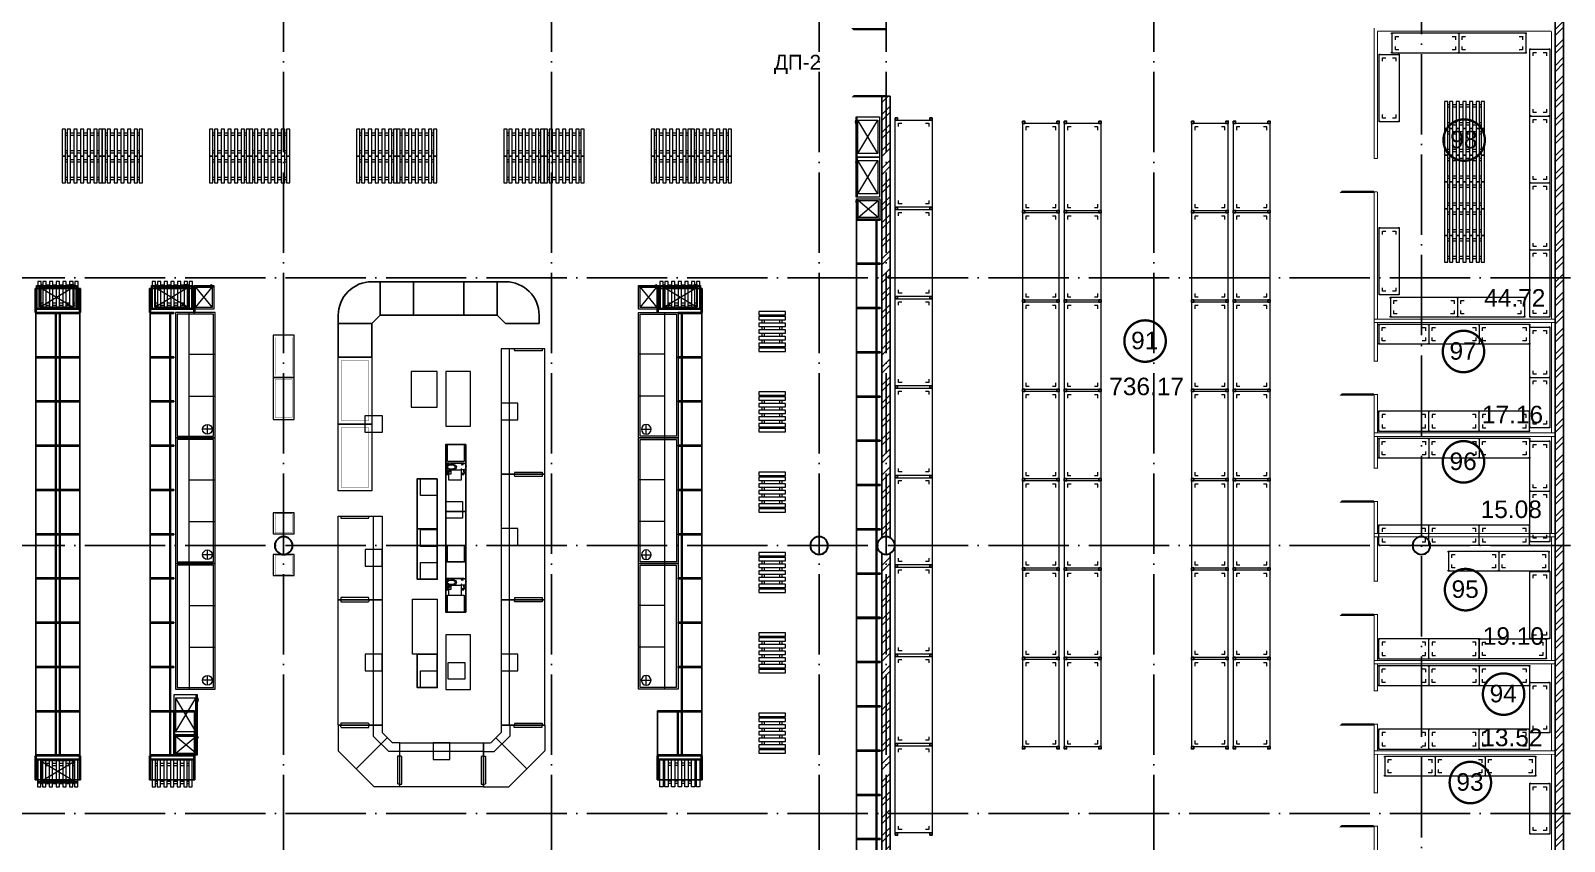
# Model space of a CAD drawing. Extents: x -4497 to 351150, y -50 to 322254.
# Drawn here: x 117209 to 163039, y 133254 to 157471 of the extents above; entities that cross this region are included whole.
import ezdxf
from ezdxf.enums import TextEntityAlignment as Align

# ---------------------------------------------------------------- set-up
doc = ezdxf.new("R2010")
doc.units = 0
doc.header["$LTSCALE"] = 100
doc.linetypes.add('ACAD_ISO04W100', pattern=[30, 24, -3, 0, -3])
doc.linetypes.add('DASHED', pattern=[19.05, 12.7, -6.35])
doc.layers.get('0').update_dxf_attribs({"linetype": 'CONTINUOUS'})
for name, color, linetype in [('axis', 40, 'CONTINUOUS'), ('brick', 12, 'CONTINUOUS'), ('COLON', 5, 'CONTINUOUS'), ('COOL', 4, 'CONTINUOUS'), ('DOORS', 8, 'CONTINUOUS'), ('DRAW', 255, 'CONTINUOUS'), ('EEE', 7, 'CONTINUOUS'), ('furn2', 252, 'CONTINUOUS'), ('production', 30, 'CONTINUOUS'), ('S', 2, 'CONTINUOUS'), ('Sanitary', 150, 'CONTINUOUS'), ('TEXT', 2, 'CONTINUOUS')]:
    doc.layers.add(name, color=color, linetype=linetype)
doc.layers.add('equipment', color=8, linetype='CONTINUOUS', lineweight=0)
doc.layers.add('refr', color=150, linetype='CONTINUOUS', lineweight=15)
doc.layers.add('OBORUD', color=7, linetype='CONTINUOUS', true_color=0x83639d)
doc.styles.add('ARIEL-17.5', font='arial.ttf', dxfattribs={"height": 15})
doc.styles.add('GENERATED_STYLE_1', font='arial.ttf')
pattern_1 = [(45, (-3600, 82000), (-269.4077, 269.4077), []), (45, (-3420.4, 82000), (-269.4077, 269.4077), [])]

# ---------------------------------------------------------------- blocks, each defined once
blk = doc.blocks.new('sklad 1500x600')
at = {"layer": 'furn2', "lineweight": 9}
for p, q in [((10, 570), (10, 30)), ((10, 570), (10, 30)), ((20, 600), (1500, 600)), ((110, 500), (210, 500)), ((110, 399), (110, 499)), ((1310, 500), (1410, 500)), ((1410, 501), (1410, 400)), ((1510, 570), (1510, 30)), ((110, 100), (110, 200)), ((210, 100), (110, 100)), ((1410, 100), (1308, 100)), ((1410, 199), (1410, 100)), ((1500, 0), (20, 0))]:
    blk.add_line(p, q, dxfattribs=at)
for points in [[(20, 600), (20, 570), (0, 570), (0, 600), (20, 600)], [(1520, 600), (1520, 570), (1500, 570), (1500, 600), (1520, 600)], [(20, 30), (20, 0), (0, 0), (0, 30), (20, 30)], [(1520, 30), (1520, 0), (1500, 0), (1500, 30), (1520, 30)]]:
    blk.add_lwpolyline(points, dxfattribs=at)
blk = doc.blocks.new('sklad 2000x600')
at = {"layer": 'furn2', "lineweight": 9}
for p, q in [((10, 570), (10, 30)), ((10, 570), (10, 30)), ((20, 600), (2000, 600)), ((110, 500), (210, 500)), ((110, 399), (110, 499)), ((1810, 500), (1910, 500)), ((1910, 501), (1910, 400)), ((2010, 570), (2010, 30)), ((2000, 0), (20, 0)), ((110, 100), (110, 200)), ((210, 100), (110, 100)), ((1910, 100), (1808, 100)), ((1910, 199), (1910, 100))]:
    blk.add_line(p, q, dxfattribs=at)
for points in [[(20, 600), (20, 570), (0, 570), (0, 600), (20, 600)], [(2020, 600), (2020, 570), (2000, 570), (2000, 600), (2020, 600)], [(20, 30), (20, 0), (0, 0), (0, 30), (20, 30)], [(2020, 30), (2020, 0), (2000, 0), (2000, 30), (2020, 30)]]:
    blk.add_lwpolyline(points, dxfattribs=at)
blk = doc.blocks.new('Pallete 120-80')
at = {"layer": 'furn2', "color": 0, "linetype": 'ByBlock', "lineweight": 0, "ltscale": 1000}
for p, q in [((-50, 757), (-50, -43)), ((50, 757), (-50, 757)), ((50, -43), (50, 757)), ((100, 657), (50, 657)), ((100, 587), (50, 587)), ((100, 757), (100, -43)), ((200, 757), (100, 757)), ((200, -43), (200, 757)), ((300, 657), (200, 657)), ((300, 587), (200, 587)), ((300, 757), (300, -43)), ((400, 757), (300, 757)), ((400, -43), (400, 757)), ((500, 657), (400, 657)), ((500, 587), (400, 587)), ((500, 757), (500, -43)), ((600, 757), (500, 757)), ((600, -43), (600, 757)), ((700, 657), (600, 657)), ((700, 587), (600, 587)), ((700, 757), (700, -43)), ((800, 757), (700, 757)), ((800, -43), (800, 757)), ((900, 657), (800, 657)), ((900, 587), (800, 587)), ((900, 757), (900, -43)), ((1000, 757), (900, 757)), ((1000, -43), (1000, 757)), ((1050, 657), (1000, 657)), ((1050, 587), (1000, 587)), ((1050, 757), (1050, -43)), ((1150, 757), (1050, 757)), ((1150, -43), (1150, 757)), ((100, 127), (50, 127)), ((100, 57), (50, 57)), ((300, 127), (200, 127)), ((300, 57), (200, 57)), ((500, 127), (400, 127)), ((500, 57), (400, 57)), ((700, 127), (600, 127)), ((700, 57), (600, 57)), ((900, 127), (800, 127)), ((900, 57), (800, 57)), ((1050, 127), (1000, 127)), ((1050, 57), (1000, 57)), ((-50, -43), (50, -43)), ((100, -43), (200, -43)), ((300, -43), (400, -43)), ((500, -43), (600, -43)), ((700, -43), (800, -43)), ((900, -43), (1000, -43)), ((1050, -43), (1150, -43))]:
    blk.add_line(p, q, dxfattribs=at)
blk = doc.blocks.new('Cкладський стелаж 2600х1100')
at = {"layer": 'furn2', "lineweight": 9}
for p, q in [((70, 1100), (2670, 1100)), ((70, 0), (70, 1100)), ((170, 1000), (270, 1000)), ((170, 899), (170, 999)), ((2482, 1000), (2582, 1000)), ((2582, 1001), (2582, 900)), ((2670, 1100), (2670, 0)), ((2670, 0), (70, 0)), ((170, 100), (170, 200)), ((270, 100), (170, 100)), ((2582, 100), (2480, 100)), ((2582, 199), (2582, 100))]:
    blk.add_line(p, q, dxfattribs=at)
at = {"layer": 'furn2'}
for points in [[(0, 1100), (70, 1100), (70, 1030), (0, 1030)], [(2670, 1100), (2740, 1100), (2740, 1030), (2670, 1030)], [(0, 70), (70, 70), (70, 0), (0, 0)], [(2670, 70), (2740, 70), (2740, 0), (2670, 0)]]:
    blk.add_lwpolyline(points, close=True, dxfattribs=at)
blk = doc.blocks.new('F_ref_375-118')
at = {"layer": 'refr', "linetype": 'ByBlock'}
for p, q in [((3749, 1179), (-1, 1179)), ((-1, 1179), (-1, -1)), ((3749, -1), (3749, 1179)), ((3749, 779), (-1, 779)), ((1249, 779), (1249, -1)), ((2499, 779), (2499, -1)), ((114, 228), (404, 228)), ((259, 83), (259, 373)), ((-1, -1), (3749, -1))]:
    blk.add_line(p, q, dxfattribs=at)
blk.add_lwpolyline([(49, 49), (3699, 49), (3699, 1129), (49, 1129)], close=True, dxfattribs=at)
blk.add_circle((259, 228), 145, dxfattribs=at)
blk = doc.blocks.new('Колумб 01 1330х610')
at = {"layer": 'furn2', "color": 7}
for p, q in [((0, -710), (0, 0)), ((0, 0), (30, 0)), ((30, 0), (30, -710)), ((1322, -710), (1322, 0)), ((1322, 0), (1352, 0)), ((1352, 0), (1352, -710)), ((15, -100), (15, -610)), ((15, -120), (1345, -120)), ((1337, -100), (1337, -610)), ((1352, -710), (1352, -10)), ((0, -710), (1352, -710))]:
    blk.add_line(p, q, dxfattribs=at)
at = {"layer": 'furn2', "color": 0, "lineweight": 0}
blk.add_line((1352, -100), (0, -100), dxfattribs=at)
at = {"layer": 'furn2', "color": 7}
blk.add_lwpolyline([(0, -100), (15, -610), (30, -100), (1322, -100), (1337, -610), (1352, -100)], dxfattribs=at)
blk = doc.blocks.new('Колумб 01 1330х1320')
at = {"layer": 'furn2', "color": 7}
for p, q in [((0, 0), (1352, 0)), ((1322, 0), (1322, -700)), ((1352, -710), (1352, 0)), ((1352, 0), (1352, -700)), ((0, 0), (0, -700)), ((15, -610), (15, -100)), ((30, -710), (30, 0)), ((1337, -610), (1337, -100)), ((0, -610), (30, -610)), ((0, -610), (1352, -610)), ((0, -1320), (0, -620)), ((0, -710), (1352, -710)), ((0, -710), (30, -710)), ((15, -590), (1337, -590)), ((15, -710), (15, -1220)), ((15, -730), (1337, -730)), ((30, -610), (30, -1320)), ((1322, -610), (1352, -610)), ((1322, -610), (1352, -610)), ((1322, -1320), (1322, -620)), ((1322, -710), (1352, -710)), ((1322, -710), (1352, -710)), ((1337, -710), (1337, -1220)), ((1352, -610), (1352, -1320)), ((1352, -1320), (1352, -620)), ((0, -1320), (1352, -1320))]:
    blk.add_line(p, q, dxfattribs=at)
blk.add_lwpolyline([(30, -610), (15, -100), (0, -610), (0, -710), (15, -1220), (30, -710), (1322, -710), (1337, -1220), (1352, -710), (1352, -610), (1337, -100), (1322, -610)], dxfattribs=at)
blk = doc.blocks.new('Carier (Зовнішній угол)')
at = {"layer": 'refr'}
for p, q in [((-463, 463), (75, 1001)), ((836, 1001), (75, 1001)), ((836, 1001), (836, -309)), ((-463, 463), (-1002, -75)), ((-463, 463), (463, -463)), ((770, 85), (770, 910)), ((836, 85), (770, 85)), ((-1002, -836), (-1002, -75)), ((48, -510), (510, -49)), ((308, -618), (617, -309)), ((836, -49), (510, -49)), ((836, -309), (618, -309)), ((-1002, -836), (308, -836)), ((-911, -769), (-85, -769)), ((-85, -769), (-85, -836)), ((48, -836), (48, -510)), ((308, -836), (308, -618))]:
    blk.add_line(p, q, dxfattribs=at)
for centre, radius, start, end in [((834, 783), 142, 89.0906, 116.8114), ((-784, -834), 143, 153.1997, 181.1152)]:
    blk.add_arc(centre, radius, start, end, dxfattribs=at)
blk = doc.blocks.new('Акваріум 1250х1250 арт.1000х1000')
at = {"layer": 'Sanitary'}
for p, q in [((0, 0), (250, 250)), ((0, -1000), (0, 0)), ((250, 250), (1250, 250)), ((1250, 0), (1250, 250)), ((0, -1000), (250, -1000))]:
    blk.add_line(p, q, dxfattribs=at)
blk.add_arc((250, 0), 1000, 270, 0, dxfattribs=at)
blk = doc.blocks.new('Table_ice_2-1m')
at = {"color": 0, "linetype": 'ByBlock'}
blk.add_lwpolyline([(-500, 0), (500, 0), (500, 2000), (-500, 2000)], close=True, dxfattribs=at)
at = {"color": 0, "linetype": 'DASHED', "ltscale": 5, "const_width": 10}
blk.add_lwpolyline([(-400, 100), (400, 100), (400, 1900), (-400, 1900)], close=True, dxfattribs=at)
blk = doc.blocks.new('Carier (3750)')
at = {"layer": 'refr'}
for p, q in [((107, 3750), (0, 3750)), ((0, 3750), (0, 3750)), ((0, 3750), (0, 0)), ((76, 3688), (76, 3750)), ((901, 3688), (76, 3688)), ((1310, 3750), (107, 3750)), ((1052, 3750), (1052, 0)), ((1310, 0), (1310, 3750)), ((0, 0), (1310, 0)), ((76, 0), (76, 67)), ((76, 67), (901, 67))]:
    blk.add_line(p, q, dxfattribs=at)
for centre, start, end in [((774, 3752), 333.1886, 359.0906), ((774, 2), 359.0906, 26.8114)]:
    blk.add_arc(centre, 142, start, end, dxfattribs=at)
blk = doc.blocks.new('Carier (2500)')
at = {"layer": 'refr'}
for p, q in [((0, 0), (0, 1310)), ((0, 1310), (2499, 1310)), ((2499, 1052), (0, 1052)), ((2499, 1310), (2499, 107)), ((67, 77), (67, 903)), ((2437, 901), (2437, 76)), ((0, 77), (67, 77)), ((2437, 76), (2499, 76)), ((2499, 107), (2499, 0)), ((2499, 0), (2499, 0)), ((2499, 0), (0, 0))]:
    blk.add_line(p, q, dxfattribs=at)
for centre, start, end in [((2, 776), 63.1886, 90.9094), ((2501, 774), 90.9094, 116.8114)]:
    blk.add_arc(centre, 142, start, end, dxfattribs=at)
blk = doc.blocks.new('Акваріум 1000х1000')
at = {"layer": 'Sanitary'}
for p, q in [((1000, 1000), (0, 1000)), ((0, 1000), (0, 0)), ((1000, 0), (1000, 1000)), ((0, 0), (1000, 0))]:
    blk.add_line(p, q, dxfattribs=at)
blk = doc.blocks.new('Стіл виробничий 2000х600х850')
at = {"layer": 'production', "color": 11}
blk.add_lwpolyline([(2000, -300), (0, -300), (0, 300), (2000, 300)], close=True, dxfattribs=at)
blk = doc.blocks.new('Стіл виробничий 1500х600х850')
at = {"layer": 'production', "color": 11}
blk.add_lwpolyline([(1500, -300), (0, -300), (0, 300), (1500, 300)], close=True, dxfattribs=at)
blk = doc.blocks.new('Стіл виробничий 1000х600х850')
at = {"layer": 'production', "color": 11}
blk.add_lwpolyline([(1000, -300), (0, -300), (0, 300), (1000, 300)], close=True, dxfattribs=at)
blk = doc.blocks.new('Beer 60-70')
at = {"layer": 'refr', "linetype": 'ByBlock', "lineweight": -2}
for p, q in [((-130, 555), (470, 555)), ((-130, -145), (-130, 555)), ((-80, 505), (420, 505)), ((-80, -95), (-80, 505)), ((420, 505), (420, -95)), ((470, 555), (470, -145)), ((470, -145), (-130, -145)), ((420, -95), (-80, -95))]:
    blk.add_line(p, q, dxfattribs=at)
at = {"layer": 'refr'}
for p, q in [((-129, 522), (469, 522)), ((-80, -93), (420, 505)), ((-80, 505), (420, -93))]:
    blk.add_line(p, q, dxfattribs=at)
at = {"layer": 'refr', "linetype": 'ByBlock', "lineweight": -2}
for centre, radius, start, end in [((394, 537), 40.3, 26.7309, 153.2691), ((394, 515), 54.1, 48.3838, 131.6162)]:
    blk.add_arc(centre, radius, start, end, dxfattribs=at)
blk = doc.blocks.new('A$C125E3969')
at = {"layer": 'equipment', "color": 252, "linetype": 'Continuous', "lineweight": 18}
for points in [[(92842, 37207), (92842, 35567), (93582, 35567), (93582, 37207), (92842, 37207)], [(92892, 35017), (93392, 35017), (93392, 34517), (92892, 34517), (92892, 35017)], [(92092, 33997), (92592, 33997), (92592, 33497), (92092, 33497), (92092, 33997)], [(92892, 32017), (93392, 32017), (93392, 31517), (92892, 31517), (92892, 32017)], [(92092, 31497), (92592, 31497), (92592, 30997), (92092, 30997), (92092, 31497)], [(92592, 30397), (92592, 28757), (91852, 28757), (91852, 30397), (92592, 30397)], [(92892, 30517), (93392, 30517), (93392, 30017), (92892, 30017), (92892, 30517)], [(92842, 29337), (92842, 27697), (93582, 27697), (93582, 29337), (92842, 29337)], [(92092, 28257), (92592, 28257), (92592, 27757), (92092, 27757), (92092, 28257)]]:
    blk.add_lwpolyline(points, dxfattribs=at)
at = {"layer": 'equipment', "color": 252, "linetype": 'Continuous', "lineweight": 18, "elevation": 1}
for points in [[(94495, 35759), (94995, 35759), (94995, 36259), (94495, 36259), (94495, 35759)], [(90440, 35883), (90940, 35883), (90940, 35383), (90440, 35383), (90440, 35883)], [(94495, 32009), (94995, 32009), (94995, 32509), (94495, 32509), (94495, 32009)], [(90440, 31384), (90940, 31384), (90940, 31884), (90440, 31884), (90440, 31384)], [(90440, 28260), (90940, 28260), (90940, 28760), (90440, 28760), (90440, 28260)], [(94495, 28259), (94995, 28259), (94995, 28759), (94495, 28759), (94495, 28259)], [(92467, 25607), (92967, 25607), (92967, 26107), (92467, 26107), (92467, 25607)]]:
    blk.add_lwpolyline(points, dxfattribs=at)
at = {"layer": 'furn2', "color": 14, "linetype": 'Continuous', "lineweight": 18}
for p, q in [((92848, 34351), (92858, 34380)), ((92858, 34380), (92886, 34405)), ((93380, 34464), (92879, 34464)), ((92879, 34464), (92879, 34400)), ((92886, 34405), (92928, 34423)), ((92891, 34349), (92900, 34374)), ((92900, 34374), (92925, 34396)), ((92925, 34396), (92964, 34410)), ((92928, 34423), (92981, 34433)), ((92964, 34410), (93009, 34415)), ((92981, 34433), (93036, 34433)), ((93007, 34457), (93007, 34435)), ((93380, 34457), (93007, 34457)), ((93009, 34415), (93054, 34410)), ((93036, 34433), (93089, 34423)), ((93054, 34410), (93092, 34396)), ((93089, 34423), (93131, 34405)), ((93092, 34396), (93117, 34374)), ((93117, 34374), (93126, 34349)), ((93131, 34405), (93159, 34380)), ((93159, 34380), (93169, 34351)), ((93380, 34457), (93380, 34464)), ((93419, 34457), (93380, 34457)), ((93461, 34367), (93419, 34457)), ((92858, 34323), (92848, 34351)), ((92886, 34298), (92858, 34323)), ((92879, 34303), (92879, 34123)), ((92879, 34123), (92922, 34123)), ((92928, 34280), (92886, 34298)), ((92989, 34242), (92890, 34144)), ((92975, 34242), (92890, 34158)), ((92960, 34242), (92890, 34172)), ((92946, 34242), (92890, 34186)), ((92932, 34242), (92890, 34201)), ((92918, 34242), (92890, 34215)), ((92904, 34242), (92890, 34229)), ((92890, 34136), (92890, 34242)), ((92890, 34242), (92996, 34242)), ((92996, 34242), (92890, 34136)), ((92996, 34136), (92890, 34136)), ((92900, 34323), (92891, 34349)), ((92925, 34301), (92900, 34323)), ((92922, 34256), (92922, 34123)), ((93304, 34256), (92922, 34256)), ((92922, 34123), (92922, 33965)), ((92922, 33965), (93319, 33965)), ((92964, 34287), (92925, 34301)), ((92981, 34270), (92928, 34280)), ((93009, 34282), (92964, 34287)), ((93036, 34270), (92981, 34270)), ((92996, 34242), (92996, 34136)), ((93007, 34268), (93007, 34265)), ((93007, 34265), (93304, 34265)), ((93054, 34287), (93009, 34282)), ((93089, 34280), (93036, 34270)), ((93092, 34301), (93054, 34287)), ((93131, 34298), (93089, 34280)), ((93117, 34323), (93092, 34301)), ((93126, 34349), (93117, 34323)), ((93159, 34323), (93131, 34298)), ((93169, 34351), (93159, 34323)), ((93304, 34297), (93304, 33965)), ((93319, 34297), (93304, 34297)), ((93319, 34123), (93319, 34297)), ((93380, 34265), (93319, 34265)), ((93319, 33965), (93319, 34123)), ((93319, 34123), (93380, 34123)), ((93380, 34199), (93380, 34265)), ((93380, 34265), (93417, 34265)), ((93417, 34199), (93380, 34199)), ((93380, 34123), (93380, 34179)), ((93380, 34179), (93417, 34179)), ((93417, 34265), (93461, 34367)), ((93437, 34219), (93417, 34219)), ((93417, 34219), (93417, 34199)), ((93417, 34179), (93417, 34159)), ((93417, 34159), (93437, 34159)), ((93437, 34159), (93437, 34219)), ((92848, 30905), (92858, 30933)), ((92858, 30876), (92848, 30905)), ((92858, 30933), (92886, 30958)), ((92886, 30851), (92858, 30876)), ((93380, 31017), (92879, 31017)), ((92879, 31017), (92879, 30953)), ((92879, 30856), (92879, 30676)), ((92886, 30958), (92928, 30977)), ((92928, 30833), (92886, 30851)), ((92989, 30796), (92890, 30697)), ((92975, 30796), (92890, 30711)), ((92960, 30796), (92890, 30725)), ((92946, 30796), (92890, 30740)), ((92932, 30796), (92890, 30754)), ((92918, 30796), (92890, 30768)), ((92904, 30796), (92890, 30782)), ((92890, 30690), (92890, 30796)), ((92890, 30796), (92996, 30796)), ((92996, 30796), (92890, 30690)), ((92891, 30902), (92900, 30927)), ((92900, 30876), (92891, 30902)), ((92900, 30927), (92925, 30949)), ((92925, 30855), (92900, 30876)), ((92922, 30809), (92922, 30676)), ((93304, 30809), (92922, 30809)), ((92925, 30949), (92964, 30964)), ((92964, 30840), (92925, 30855)), ((92928, 30977), (92981, 30986)), ((92981, 30823), (92928, 30833)), ((92964, 30964), (93009, 30969)), ((93009, 30835), (92964, 30840)), ((92981, 30986), (93036, 30986)), ((93036, 30823), (92981, 30823)), ((92996, 30796), (92996, 30690)), ((93007, 31010), (93007, 30988)), ((93380, 31010), (93007, 31010)), ((93007, 30822), (93007, 30818)), ((93007, 30818), (93304, 30818)), ((93009, 30969), (93054, 30964)), ((93054, 30840), (93009, 30835)), ((93036, 30986), (93089, 30977)), ((93089, 30833), (93036, 30823)), ((93054, 30964), (93092, 30949)), ((93092, 30855), (93054, 30840)), ((93089, 30977), (93131, 30958)), ((93131, 30851), (93089, 30833)), ((93092, 30949), (93117, 30927)), ((93117, 30876), (93092, 30855)), ((93117, 30927), (93126, 30902)), ((93126, 30902), (93117, 30876)), ((93131, 30958), (93159, 30933)), ((93159, 30876), (93131, 30851)), ((93159, 30933), (93169, 30905)), ((93169, 30905), (93159, 30876)), ((93304, 30850), (93304, 30519)), ((93319, 30850), (93304, 30850)), ((93319, 30676), (93319, 30850)), ((93380, 30818), (93319, 30818)), ((93380, 31010), (93380, 31017)), ((93419, 31010), (93380, 31010)), ((93380, 30752), (93380, 30818)), ((93380, 30818), (93417, 30818)), ((93417, 30752), (93380, 30752)), ((93380, 30676), (93380, 30732)), ((93380, 30732), (93417, 30732)), ((93417, 30818), (93461, 30920)), ((93437, 30772), (93417, 30772)), ((93417, 30772), (93417, 30752)), ((93417, 30732), (93417, 30712)), ((93417, 30712), (93437, 30712)), ((93461, 30920), (93419, 31010)), ((93437, 30712), (93437, 30772)), ((92879, 30676), (92922, 30676)), ((92996, 30690), (92890, 30690)), ((92922, 30676), (92922, 30519)), ((92922, 30519), (93319, 30519)), ((93319, 30519), (93319, 30676)), ((93319, 30676), (93380, 30676))]:
    blk.add_line(p, q, dxfattribs=at)
for centre in [(92909, 34429), (93335, 34429), (92909, 34152), (93335, 34152), (92909, 30982), (92909, 30705), (93335, 30982), (93335, 30705)]:
    blk.add_circle(centre, 21.3, dxfattribs=at)
at = {"layer": 'production', "color": 0, "lineweight": 0}
for points in [[(92842, 33316), (93342, 33316), (93342, 32816), (92842, 32816), (92842, 33316)], [(92092, 32479), (92592, 32479), (92592, 31979), (92092, 31979), (92092, 32479)], [(92918, 28506), (93418, 28506), (93418, 28006), (92918, 28006), (92918, 28506)]]:
    blk.add_lwpolyline(points, dxfattribs=at)
at = {"layer": 'refr'}
blk.add_lwpolyline([(91807, 36132), (92592, 36132), (92592, 37207), (91807, 37207)], close=True, dxfattribs=at)
at = {"layer": 'equipment', "color": 252, "linetype": 'Continuous', "lineweight": 18}
for name, p, rotation in [('Стіл виробничий 2000х600х850', (93142, 35017), 270), ('Стіл виробничий 1500х600х850', (92292, 32497), 90), ('Стіл виробничий 1500х600х850', (93142, 31517), 90), ('Стіл виробничий 1500х600х850', (92292, 30997), 90), ('Стіл виробничий 1500х600х850', (93142, 30017), 90)]:
    blk.add_blockref(name, p, dxfattribs=dict(at, rotation=rotation))
at = {"layer": 'furn2', "color": 0, "lineweight": 0}
for name, p in [('sklad 2000x600', (121110, 46715)), ('sklad 2000x600', (123110, 46715)), ('sklad 2000x600', (121065, 38825)), ('sklad 2000x600', (123065, 38825)), ('sklad 1500x600', (120715, 38015)), ('sklad 1500x600', (122215, 38015)), ('sklad 1500x600', (123715, 38015)), ('sklad 1500x600', (120715, 34615)), ('sklad 1500x600', (122215, 34615)), ('sklad 1500x600', (123715, 34615)), ('sklad 1500x600', (122800, 31235)), ('sklad 1500x600', (124300, 31235)), ('sklad 2000x600', (123715, 28615)), ('sklad 1500x600', (120715, 27815)), ('sklad 1500x600', (122215, 27815)), ('sklad 1500x600', (123715, 27815)), ('Колумб 01 1330х610', (80575, 25717, 1)), ('Колумб 01 1330х610', (83995, 25717, 1)), ('sklad 1500x600', (120896, 25115)), ('sklad 1500x600', (122396, 25115)), ('sklad 1500x600', (123896, 25115))]:
    blk.add_blockref(name, p, dxfattribs=at)
at = {"layer": 'furn2', "color": 0, "lineweight": 0, "rotation": 90}
for name, p in [('sklad 2000x600', (125835, 44825)), ('sklad 2000x600', (121335, 44665)), ('Cкладський стелаж 2600х1100', (107377, 42040)), ('sklad 2000x600', (125835, 42825)), ('sklad 2000x600', (125835, 40825)), ('Cкладський стелаж 2600х1100', (107377, 39370)), ('sklad 2000x600', (121335, 39488)), ('sklad 2000x600', (125835, 38825)), ('Cкладський стелаж 2600х1100', (107377, 36700)), ('Колумб 01 1330х610', (99785, 37615, 3)), ('sklad 1500x600', (125835, 37015)), ('Колумб 01 1330х1320', (80591, 36293, 1)), ('Колумб 01 1330х610', (99785, 36293, 3)), ('Cкладський стелаж 2600х1100', (107377, 34030)), ('sklad 1500x600', (125835, 35515)), ('Колумб 01 1330х1320', (80591, 34971, 1)), ('Колумб 01 1330х610', (99785, 34971, 3)), ('Колумб 01 1330х1320', (80591, 33649, 1)), ('Колумб 01 1330х610', (99785, 33649, 3)), ('sklad 1500x600', (125835, 33615)), ('Cкладський стелаж 2600х1100', (107377, 31360)), ('Колумб 01 1330х1320', (80591, 32327, 1)), ('Колумб 01 1330х610', (99785, 32327, 3)), ('sklad 1500x600', (125835, 32115)), ('Колумб 01 1330х1320', (80591, 31005, 1)), ('Колумб 01 1330х610', (99785, 31005, 3)), ('Cкладський стелаж 2600х1100', (107377, 28690)), ('sklad 2000x600', (125835, 29215)), ('Колумб 01 1330х1320', (80591, 29683, 1)), ('Колумб 01 1330х610', (99785, 29683, 3)), ('Колумб 01 1330х1320', (80591, 28361, 1)), ('Колумб 01 1330х610', (99785, 28361, 3)), ('Cкладський стелаж 2600х1100', (107377, 26020)), ('Колумб 01 1330х1320', (80591, 27039, 1)), ('Колумб 01 1330х610', (99785, 27039, 3)), ('sklad 1500x600', (125835, 26405)), ('Колумб 01 1330х1320', (80591, 25717, 1)), ('Колумб 01 1330х1320', (84011, 25717, 1)), ('Cкладський стелаж 2600х1100', (107377, 23350)), ('sklad 1500x600', (125835, 23381))]:
    blk.add_blockref(name, p, dxfattribs=at)
at = {"layer": 'furn2'}
for p in [(122735, 44508), (122735, 43708), (122735, 42908), (122735, 42108), (122735, 41308), (122735, 40508)]:
    blk.add_blockref('Pallete 120-80', p, dxfattribs=at)
at = {"layer": 'furn2', "color": 0, "lineweight": 0, "xscale": -1}
for name, p, rotation in [('Cкладський стелаж 2600х1100', (111177, 44685), 90), ('Cкладський стелаж 2600х1100', (112427, 44685), 90), ('Cкладський стелаж 2600х1100', (116227, 44685), 90), ('Cкладський стелаж 2600х1100', (117477, 44685), 90), ('Колумб 01 1330х610', (105825, 40404, -1), 270), ('Cкладський стелаж 2600х1100', (111177, 42015), 90), ('Cкладський стелаж 2600х1100', (112427, 42015), 90), ('Cкладський стелаж 2600х1100', (116227, 42015), 90), ('Cкладський стелаж 2600х1100', (117477, 42015), 90), ('Колумб 01 1330х610', (105825, 39082, -1), 270), ('Колумб 01 1330х610', (80575, 38967, 1), 180), ('Колумб 01 1330х610', (83995, 38967, 1), 180), ('Колумб 01 1330х610', (99159, 38967, 3), 180), ('Колумб 01 1330х1320', (80591, 38967, 1), 90), ('Колумб 01 1330х610', (84721, 37615, 1), 270), ('Колумб 01 1330х610', (105825, 37760, -1), 270), ('Cкладський стелаж 2600х1100', (111177, 39345), 90), ('Cкладський стелаж 2600х1100', (112427, 39345), 90), ('Cкладський стелаж 2600х1100', (116227, 39345), 90), ('Cкладський стелаж 2600х1100', (117477, 39345), 90), ('Колумб 01 1330х610', (84721, 36293, 1), 270), ('Колумб 01 1330х610', (105825, 36438, -1), 270), ('Cкладський стелаж 2600х1100', (111177, 36675), 90), ('Cкладський стелаж 2600х1100', (112427, 36675), 90), ('Cкладський стелаж 2600х1100', (116227, 36675), 90), ('Cкладський стелаж 2600х1100', (117477, 36675), 90), ('Колумб 01 1330х610', (84721, 34971, 1), 270), ('Колумб 01 1330х610', (105825, 35116, -1), 270), ('sklad 1500x600', (120715, 36015), 180), ('sklad 1500x600', (122215, 36015), 180), ('sklad 1500x600', (123715, 36015), 180), ('Колумб 01 1330х610', (84721, 33649, 1), 270), ('Колумб 01 1330х610', (105825, 33794, -1), 270), ('Cкладський стелаж 2600х1100', (111177, 34005), 90), ('Cкладський стелаж 2600х1100', (112427, 34005), 90), ('Cкладський стелаж 2600х1100', (116227, 34005), 90), ('Cкладський стелаж 2600х1100', (117477, 34005), 90), ('Колумб 01 1330х610', (84721, 32327, 1), 270), ('Колумб 01 1330х610', (105825, 32472, -1), 270), ('sklad 1500x600', (120715, 32615), 180), ('sklad 1500x600', (122215, 32615), 180), ('sklad 1500x600', (123715, 32615), 180), ('Колумб 01 1330х610', (84721, 31005, 1), 270), ('Колумб 01 1330х610', (105825, 31150, -1), 270), ('Колумб 01 1330х610', (105825, 29828, -1), 270), ('Cкладський стелаж 2600х1100', (111177, 31335), 90), ('Cкладський стелаж 2600х1100', (112427, 31335), 90), ('Cкладський стелаж 2600х1100', (116227, 31335), 90), ('Cкладський стелаж 2600х1100', (117477, 31335), 90), ('Колумб 01 1330х610', (84721, 29683, 1), 270), ('Колумб 01 1330х610', (105825, 28506, -1), 270), ('Колумб 01 1330х610', (84721, 28361, 1), 270), ('sklad 1500x600', (120715, 29215), 180), ('sklad 1500x600', (122215, 29215), 180), ('Колумб 01 1330х610', (105825, 27184, -1), 270), ('Cкладський стелаж 2600х1100', (111177, 28665), 90), ('Cкладський стелаж 2600х1100', (112427, 28665), 90), ('Cкладський стелаж 2600х1100', (116227, 28665), 90), ('Cкладський стелаж 2600х1100', (117477, 28665), 90), ('Колумб 01 1330х610', (84721, 27039, 1), 270), ('Колумб 01 1330х1320', (100495, 25717, 3), 270), ('Колумб 01 1330х610', (105825, 25862, -1), 270), ('sklad 1500x600', (120715, 26515), 180), ('sklad 1500x600', (122215, 26515), 180), ('sklad 1500x600', (123715, 26515), 180), ('Колумб 01 1330х610', (105825, 24540, -1), 270), ('Колумб 01 1330х610', (105825, 23218, -1), 270), ('Колумб 01 1330х610', (105825, 21896, -1), 270)]:
    blk.add_blockref(name, p, dxfattribs=dict(at, rotation=rotation))
at = {"layer": 'furn2'}
for p, rotation in [((82530, 44394, 1), 180), ((83730, 44394, 1), 180), ((86930, 44394, 1), 180), ((88130, 44394, 1), 180), ((91330, 44394, 1), 180), ((92530, 44394, 1), 180), ((95730, 44394, 1), 180), ((96930, 44394, 1), 180), ((100130, 44394, 1), 180), ((101330, 44394, 1), 180), ((82530, 43594, 1), 180), ((83730, 43594, 1), 180), ((86930, 43594, 1), 180), ((88130, 43594, 1), 180), ((91330, 43594, 1), 180), ((92530, 43594, 1), 180), ((95730, 43594, 1), 180), ((96930, 43594, 1), 180), ((100130, 43594, 1), 180), ((101330, 43594, 1), 180), ((81805, 39844, 1), 180), ((85225, 39844, 1), 180), ((100389, 39844, 3), 180), ((102238, 38947, 5), 270), ((102238, 36547, 5), 270), ((102238, 34147, 5), 270), ((102238, 31747, 5), 270), ((102238, 29347, 5), 270), ((102238, 26947, 5), 270), ((81797, 25554, 1), 180), ((85217, 25554, 1), 180)]:
    blk.add_blockref('Pallete 120-80', p, dxfattribs=dict(at, rotation=rotation))
at = {"layer": 'furn2', "color": 0, "lineweight": 0, "xscale": -1}
blk.add_blockref('Колумб 01 1330х610', (100511, 25717, 3), dxfattribs=at)
at = {"layer": 'furn2', "xscale": -1, "rotation": 180}
blk.add_blockref('Pallete 120-80', (99290, 25554, 3), dxfattribs=at)
at = {"layer": 'production', "color": 0, "lineweight": 0, "rotation": 90}
blk.add_blockref('Стіл виробничий 1000х600х850', (92292, 27757), dxfattribs=at)
at = {"layer": 'refr'}
for name, p, xscale, rotation in [('Beer 60-70', (105660, 43870, -4), 2, 90), ('Beer 60-70', (105665, 42670, -4), 2, 90), ('F_ref_375-118', (98606, 35218, 3), -1, 270), ('Table_ice_2-1m', (90133, 37633, 1), -1, 180), ('Table_ice_2-1m', (90133, 35633, 1), -1, 180), ('F_ref_375-118', (98606, 31468, 3), -1, 270), ('F_ref_375-118', (98605, 27717, 3), -1, 270), ('Beer 60-70', (84866, 26607, 1), -2, 270), ('Beer 60-70', (84866, 25877, 1), -1, 270), ('Beer 60-70', (80911, 25472, 1), -2, 180)]:
    blk.add_blockref(name, p, dxfattribs=dict(at, xscale=xscale, rotation=rotation))
at = {"layer": 'refr', "rotation": 90}
for name, p in [('Beer 60-70', (105670, 41886, -1)), ('F_ref_375-118', (85950, 35218, 1)), ('F_ref_375-118', (85950, 31468, 1)), ('F_ref_375-118', (85951, 27717, 1))]:
    blk.add_blockref(name, p, dxfattribs=at)
at = {"layer": 'refr', "color": 94, "lineweight": 0}
for name, p, rotation in [('Акваріум 1250х1250 арт.1000х1000', (90883, 38883, 1), 180), ('Акваріум 1000х1000', (90633, 37633, 1), 90), ('Carier (3750)', (95805, 37884, 1), 180), ('Carier (3750)', (95805, 34134, 1), 180), ('Carier (2500)', (89630, 32883, 1), 270), ('Carier (3750)', (95805, 30384, 1), 180), ('Carier (Зовнішній угол)', (94803, 25798, 1), 180)]:
    blk.add_blockref(name, p, dxfattribs=dict(at, rotation=rotation))
for name, p in [('Акваріум 1000х1000', (90883, 38883, 1)), ('Акваріум 1000х1000', (93383, 38883, 1)), ('Carier (2500)', (91468, 24797, 1))]:
    blk.add_blockref(name, p, dxfattribs=at)
at = {"layer": 'refr', "color": 94, "lineweight": 0, "xscale": 1.5}
blk.add_blockref('Акваріум 1000х1000', (91883, 38883, 1), dxfattribs=at)
at = {"layer": 'refr', "color": 94, "lineweight": 0, "xscale": -1, "rotation": 180}
for name, p in [('Акваріум 1250х1250 арт.1000х1000', (94383, 38883, 1)), ('Carier (3750)', (89630, 30385, 1)), ('Carier (Зовнішній угол)', (90631, 25798, 1))]:
    blk.add_blockref(name, p, dxfattribs=at)
at = {"layer": 'refr', "xscale": 2}
for p in [(80872, 39217, 1), (84308, 39217, 1), (99519, 39217, 1)]:
    blk.add_blockref('Beer 60-70', p, dxfattribs=at)
at = {"layer": 'refr'}
for p in [(85441, 39212, 1), (98736, 39212, 3)]:
    blk.add_blockref('Beer 60-70', p, dxfattribs=at)
at = {"layer": 'refr', "xscale": 0.6299212598532904, "zscale": 0.3937007874015748, "rotation": 180}
for p, yscale in [((88000, 38285), 0.6299212598387385), ((88000, 37025), 0.6299212598387385), ((88000, 32979), 0.3149606299266452), ((88000, 31735), 0.3149606299266452)]:
    blk.add_blockref('Table_ice_2-1m', p, dxfattribs=dict(at, yscale=yscale))
at = {"layer": 'refr', "color": 5, "lineweight": 0, "style": 'GENERATED_STYLE_1'}
for p in [(31750, 11184, 0), (26627, 8259, 0), (27247, 8259, 0)]:
    blk.add_attdef('txt', text='', height=120, dxfattribs=at).set_placement(p, align=Align.BOTTOM_LEFT)

msp = doc.modelspace()

# ---------------------------------------------------------------- hatches: boundary and pattern name
at = {"layer": 'DRAW'}
h = msp.add_hatch(dxfattribs=at)
h.set_pattern_fill('ANSI32,_O', color=256, scale=40)
h.set_pattern_definition([(45, (-2823.42, 92669), (-269.4077, 269.4077), []), (45, (-2643.82, 92669), (-269.4077, 269.4077), [])])
h.paths.add_polyline_path([(162769.3, 119565.2), (163019.3, 119565.2), (163019.3, 157962.2), (162769.3, 157962.2), (162769.3, 119565.2)])
h = msp.add_hatch(dxfattribs=at)
h.set_pattern_fill('ANSI32,_O', color=256, scale=40)
h.set_pattern_definition(pattern_1)
edge = h.paths.add_edge_path()
edge.add_line((142894.3, 155512.2), (142644.3, 155512.2))
edge.add_line((142644.3, 155512.2), (142644.3, 142320.8))
edge.add_arc((142769.3, 142087.2), 265, 61.85542, 118.14458, ccw=False)
edge.add_line((142894.3, 142320.8), (142894.3, 155512.2))
h = msp.add_hatch(dxfattribs=at)
h.set_pattern_fill('ANSI32,_O', color=256, scale=40)
h.set_pattern_definition(pattern_1)
h.paths.add_polyline_path([(142535.6, 126212.2), (141864.9, 126212.2), (141864.9, 125962.2), (142535.6, 125962.2, -0.123425), (142504.3, 126087.2, -0.123425)])
edge = h.paths.add_edge_path()
edge.add_line((142644.3, 130702.2), (142894.3, 130702.2))
edge.add_line((142894.3, 130702.2), (142894.3, 141853.5))
edge.add_arc((142769.3, 142087.2), 265, 241.85542, 298.14458, ccw=False)
edge.add_line((142644.3, 141853.5), (142644.3, 130702.2))

# ---------------------------------------------------------------- linework, layer by layer
at = {"layer": 'axis', "linetype": 'ACAD_ISO04W100'}
for p, q in [((124769.3, 318243.4), (124769.3, 84615.2)), ((132769.3, 318243.4), (132769.3, 84615.2)), ((140769.3, 318243.4), (140769.3, 84615.2)), ((142769.3, 318243.4), (142769.3, 84615.2)), ((150769.3, 318243.4), (150769.3, 84615.2)), ((158769.3, 189772.2), (158769.3, 84615.2)), ((-1176.8, 150087.2), (272433.1, 150087.2)), ((-1176.8, 142087.2), (272433.1, 142087.2)), ((-1176.8, 134087.2), (272433.1, 134087.2))]:
    msp.add_line(p, q, dxfattribs=at)
at = {"layer": 'brick', "linetype": 'Continuous'}
for points in [[(162769.3, 119567.2), (162769.3, 191962.2)], [(163019.3, 119567.2), (163019.3, 157962.2)], [(142644.3, 142320.8), (142644.3, 155512.2)], [(142894.3, 142320.8), (142894.3, 155512.2)], [(142644.3, 130692.2), (142644.3, 141853.5)], [(142894.3, 130692.2), (142894.3, 141853.5)]]:
    msp.add_lwpolyline(points, dxfattribs=at)
at = {"layer": 'brick', "flags": 128}
msp.add_lwpolyline([(142644.3, 155512.2), (142894.3, 155512.2)], dxfattribs=at)
at = {"layer": 'COLON', "lineweight": 30}
for points in [[(124504.3, 142087.2, 1), (125034.3, 142087.2, 1)], [(140504.3, 142087.2, 1), (141034.3, 142087.2, 1)], [(142504.3, 142087.2, 1), (143034.3, 142087.2, 1)], [(158504.3, 142087.2, 1), (159034.3, 142087.2, 1)]]:
    msp.add_lwpolyline(points, format="xyb", close=True, dxfattribs=at)
at = {"layer": 'COOL', "flags": 128}
for points in [[(157354.3, 153652.2, 29.6, 29.6, 0), (157354.3, 157552.2, 29.6, 29.6, 0)], [(162654.3, 157452.2, 29.6, 29.6, 0), (157454.3, 157452.2, 29.6, 29.6, 0)], [(157454.3, 157452.2, 29.6, 29.6, 0), (157454.3, 153652.2, 29.6, 29.6, 0)], [(162654.3, 148852.2, 29.6, 29.6, 0), (162654.3, 157452.2, 29.6, 29.6, 0)], [(162754.3, 157552.2, 29.6, 29.6, 0), (162754.3, 148852.2, 0, 0, 0)], [(157354.3, 152652.2, 70, 70, 0), (156354.3, 152652.2, 0, 0, 0), (157354.3, 153652.2, 0, 0, 0)], [(157454.3, 153652.2, 29.6, 29.6, 0), (157354.3, 153652.2, 29.6, 29.6, 0)], [(157354.3, 148852.2, 29.6, 29.6, 0), (157354.3, 152652.2, 0, 0, 0)], [(157354.3, 152652.2, 29.6, 29.6, 0), (157454.3, 152652.2, 29.6, 29.6, 0)], [(157454.3, 152652.2, 29.6, 29.6, 0), (157454.3, 148852.2, 29.6, 29.6, 0)], [(157354.3, 146602.2, 70, 70, 0), (156354.3, 146602.2, 0, 0, 0), (157354.3, 147602.2, 0, 0, 0)], [(157354.3, 143402.2, 70, 70, 0), (156354.3, 143402.2, 0, 0, 0), (157354.3, 144402.2, 0, 0, 0)], [(157354.3, 140022.7, 70, 70, 0), (156354.3, 140022.7, 0, 0, 0), (157354.3, 141022.7, 0, 0, 0)], [(157354.3, 136745.8, 70, 70, 0), (156354.3, 136745.8, 0, 0, 0), (157354.3, 137745.8, 0, 0, 0)], [(157339.7, 133702.2, 70, 70, 0), (156339.7, 133702.2, 0, 0, 0), (157339.7, 134702.2, 0, 0, 0)]]:
    msp.add_lwpolyline(points, format="xyseb", dxfattribs=at)
for points in [[(162754.3, 148752.2, 29.6, 29.6, 0), (157354.3, 148752.2, 29.6, 29.6, 0), (157354.3, 148852.2, 29.6, 29.6, 0), (162754.3, 148852.2, 29.6, 29.6, 0)], [(162754.3, 145352.2, 29.6, 29.6, 0), (157354.3, 145352.2, 29.6, 29.6, 0), (157354.3, 145452.2, 29.6, 29.6, 0), (162754.3, 145452.2, 29.6, 29.6, 0)], [(162754.3, 142352.2, 29.6, 29.6, 0), (157354.3, 142352.2, 29.6, 29.6, 0), (157354.3, 142452.2, 29.6, 29.6, 0), (162754.3, 142452.2, 29.6, 29.6, 0)], [(162754.3, 138552.2, 29.6, 29.6, 0), (157354.3, 138552.2, 29.6, 29.6, 0), (157354.3, 138652.2, 29.6, 29.6, 0), (162754.3, 138652.2, 29.6, 29.6, 0)], [(162754.3, 135852.2, 29.6, 29.6, 0), (157354.3, 135852.2, 29.6, 29.6, 0), (157354.3, 135952.2, 29.6, 29.6, 0), (162754.3, 135952.2, 29.6, 29.6, 0)]]:
    msp.add_lwpolyline(points, format="xyseb", close=True, dxfattribs=at)
at = {"layer": 'COOL'}
for points in [[(157354.3, 147602.2, 29.6, 29.6, 0), (157454.3, 147602.2, 29.6, 29.6, 0), (157454.3, 148752.2, 29.6, 29.6, 0), (157354.3, 148752.2, 29.6, 29.6, 0)], [(162654.3, 145452.2, 29.6, 29.6, 0), (162754.3, 145452.2, 29.6, 29.6, 0), (162754.3, 148752.2, 29.6, 29.6, 0), (162654.3, 148752.2, 29.6, 29.6, 0)], [(157354.3, 145452.2, 29.6, 29.6, 0), (157454.3, 145452.2, 29.6, 29.6, 0), (157454.3, 146602.2, 29.6, 29.6, 0), (157354.3, 146602.2, 29.6, 29.6, 0)], [(157354.3, 144402.2, 29.6, 29.6, 0), (157454.3, 144402.2, 29.6, 29.6, 0), (157454.3, 145352.2, 29.6, 29.6, 0), (157354.3, 145352.2, 29.6, 29.6, 0)], [(162654.3, 142452.2, 29.6, 29.6, 0), (162754.3, 142452.2, 29.6, 29.6, 0), (162754.3, 145352.2, 29.6, 29.6, 0), (162654.3, 145352.2, 29.6, 29.6, 0)], [(157354.3, 142452.2, 29.6, 29.6, 0), (157454.3, 142452.2, 29.6, 29.6, 0), (157454.3, 143402.2, 29.6, 29.6, 0), (157354.3, 143402.2, 29.6, 29.6, 0)], [(157354.3, 141027.2, 29.6, 29.6, 0), (157454.3, 141027.2, 29.6, 29.6, 0), (157454.3, 142352.2, 29.6, 29.6, 0), (157354.3, 142352.2, 29.6, 29.6, 0)], [(162654.3, 138652.2, 29.6, 29.6, 0), (162754.3, 138652.2, 29.6, 29.6, 0), (162754.3, 142352.2, 29.6, 29.6, 0), (162654.3, 142352.2, 29.6, 29.6, 0)], [(157354.3, 138652.2, 29.6, 29.6, 0), (157454.3, 138652.2, 29.6, 29.6, 0), (157454.3, 140027.2, 29.6, 29.6, 0), (157354.3, 140027.2, 29.6, 29.6, 0)], [(157354.3, 137752.2, 29.6, 29.6, 0), (157454.5, 137752.2, 29.6, 29.6, 0), (157454.5, 138552.2, 29.6, 29.6, 0), (157354.3, 138552.2, 29.6, 29.6, 0)], [(162654.3, 135952.2, 29.6, 29.6, 0), (162754.3, 135952.2, 29.6, 29.6, 0), (162754.3, 138552.2, 29.6, 29.6, 0), (162654.3, 138552.2, 29.6, 29.6, 0)], [(157354.3, 135952.2, 29.6, 29.6, 0), (157454.3, 135952.2, 29.6, 29.6, 0), (157454.3, 136752.2, 29.6, 29.6, 0), (157354.3, 136752.2, 29.6, 29.6, 0)], [(157354.3, 134702.2, 29.6, 29.6, 0), (157454.3, 134702.2, 29.6, 29.6, 0), (157454.3, 135852.2, 29.6, 29.6, 0), (157354.3, 135852.2, 29.6, 29.6, 0)], [(162654.3, 132552.2, 29.6, 29.6, 0), (162754.3, 132552.2, 29.6, 29.6, 0), (162754.3, 135852.2, 29.6, 29.6, 0), (162654.3, 135852.2, 29.6, 29.6, 0)], [(157354.3, 132552.2, 29.6, 29.6, 0), (157454.3, 132552.2, 29.6, 29.6, 0), (157454.3, 133702.2, 29.6, 29.6, 0), (157354.3, 133702.2, 29.6, 29.6, 0)]]:
    msp.add_lwpolyline(points, format="xyseb", close=True, dxfattribs=at)
at = {"layer": 'DOORS', "color": 1, "flags": 128}
msp.add_lwpolyline([(142769.3, 155512.2, 70, 70, 0), (141769.3, 155512.2, 0, 0, 0), (142769.3, 156512.2, 0, 0, 0), (141769.3, 157512.2, 70, 70, 0), (142769.3, 157512.2, 70, 70, 0)], format="xyseb", dxfattribs=at)
at = {"layer": 'EEE', "linetype": 'Continuous', "const_width": 70, "elevation": -0.2}
for points in [[(159426.8, 154202.5, 1), (160665.9, 154202.5, 1)], [(149891.6, 148199, 1), (151130.7, 148199, 1)], [(159406.2, 147887.1, 1), (160645.3, 147887.1, 1)], [(159406.2, 144590.6, 1), (160645.3, 144590.6, 1)], [(159467.8, 140771.6, 1), (160707, 140771.6, 1)], [(160605.4, 137651.2, 1), (161844.5, 137651.2, 1)], [(159611.6, 135010.2, 1), (160850.8, 135010.2, 1)]]:
    msp.add_lwpolyline(points, format="xyb", close=True, dxfattribs=at)

# ---------------------------------------------------------------- block references
at = {"layer": 'OBORUD'}
msp.add_blockref('A$C125E3969', (36769.3, 110087.2), dxfattribs=at)

# ---------------------------------------------------------------- texts
at = {"layer": 'EEE', "linetype": 'Continuous', "style": 'ARIEL-17.5'}
for s, p in [('98', (160035.1, 154219.2, -0.2)), ('91', (150500, 148215.7, -0.2)), ('97', (160014.6, 147903.8, -0.2)), ('96', (160014.6, 144607.4, -0.2)), ('95', (160076.2, 140788.3, -0.2)), ('94', (161213.7, 137667.9, -0.2)), ('93', (160220, 135027, -0.2))]:
    msp.add_text(s, height=523.25, dxfattribs=at).set_placement(p, align=Align.MIDDLE)
at = {"layer": 'S', "linetype": 'Continuous', "lineweight": 20, "style": 'ARIEL-17.5'}
for s, p in [('44.72', (161558.5, 149226.4)), ('736.17', (150557.3, 146581.9)), ('17.16', (161489.9, 145741.2)), ('15.08', (161453.9, 142912.1)), ('19.10', (161517.1, 139125.2)), ('13.52', (161471.8, 136095.1))]:
    msp.add_text(s, height=523.25, dxfattribs=at).set_placement(p, align=Align.CENTER)
at = {"layer": 'TEXT', "color": 6, "linetype": 'Continuous', "lineweight": 20, "style": 'ARIEL-17.5', "width": 0.998875}
msp.add_text('ДП-2', height=441.49, dxfattribs=at).set_placement((139419.8, 156308.6))

doc.saveas('drawing.dxf')
